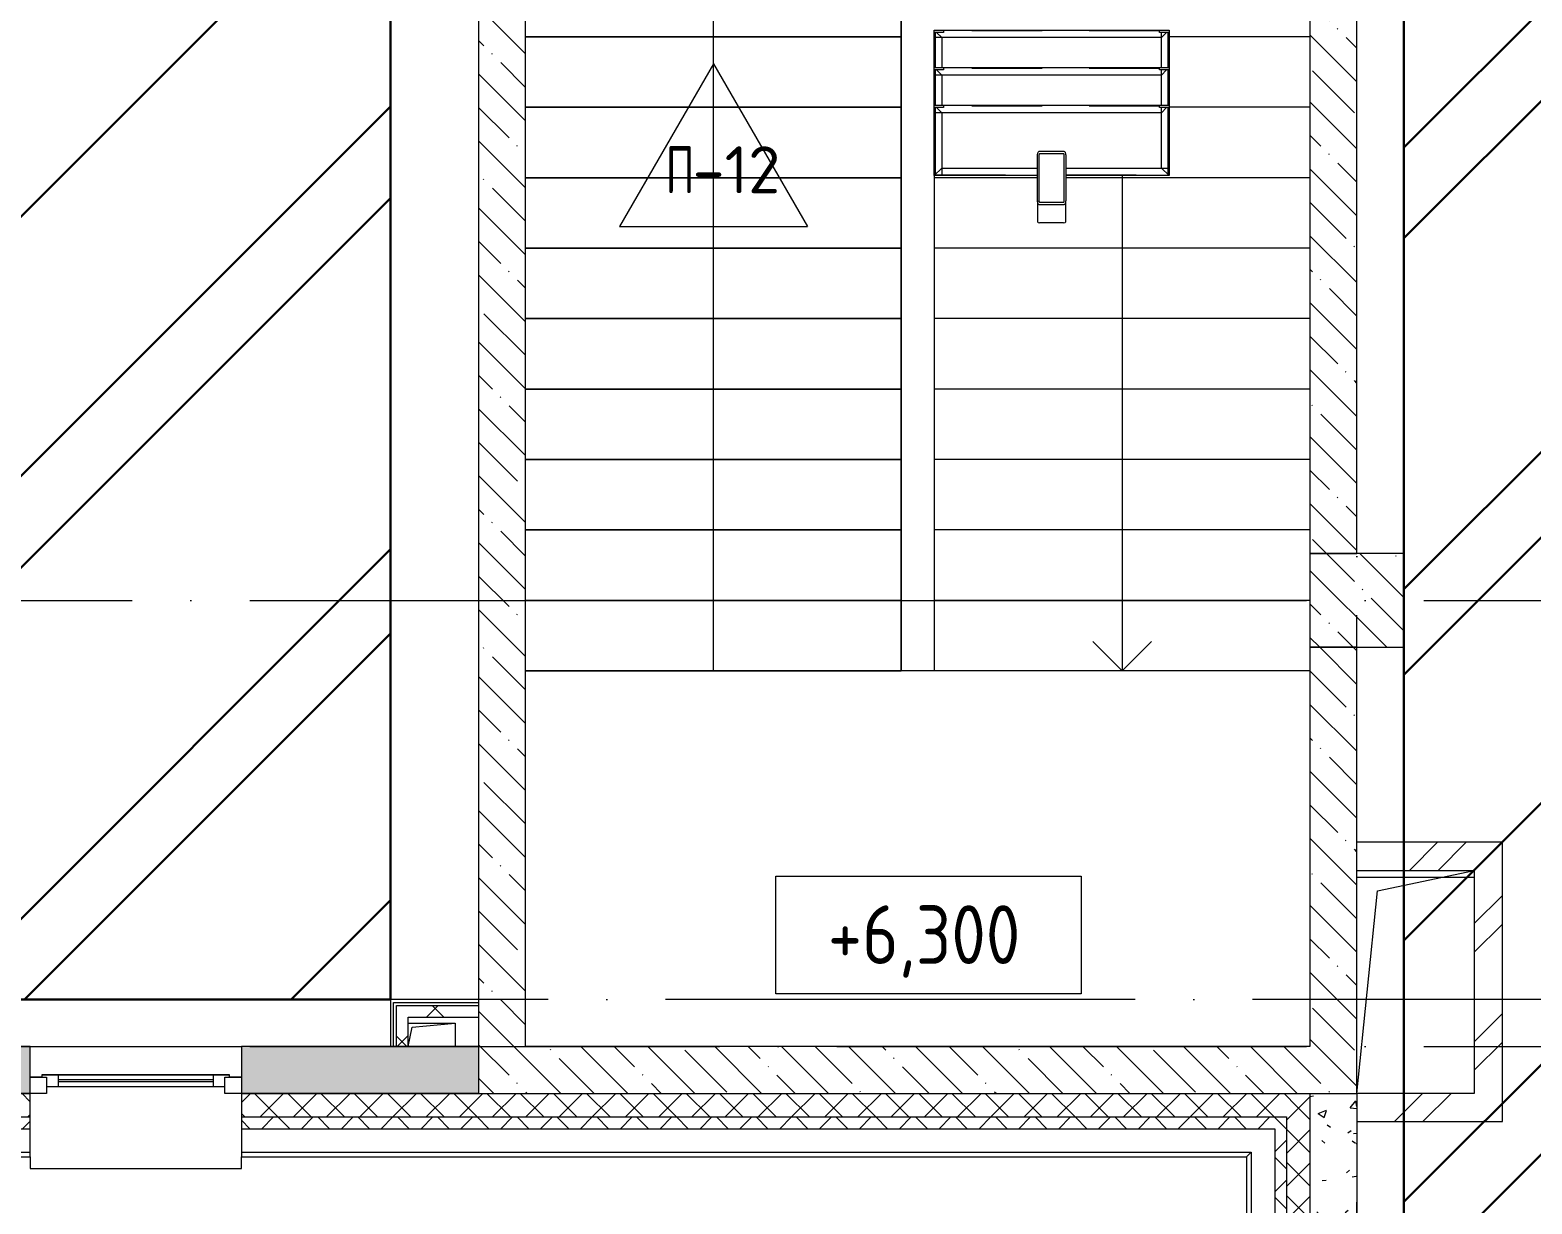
# Model space of a CAD drawing. Header units: millimetres. Extents: x -68946 to 690821, y -552984 to 293768.
# Drawn here: x 127303 to 133698, y -232801 to -227802 of the extents above; entities that cross this region are included whole.
import ezdxf

# ---------------------------------------------------------------- set-up
doc = ezdxf.new("R2010")
doc.units = ezdxf.units.MM
doc.linetypes.add('ADSK_Линия сетки', pattern=[2500, 2000, -250, 0, -250])
doc.linetypes.add('ADSK_Невидимые', pattern=[500, 300, -200])
for name, color, linetype, lineweight in [('1.2) Стяжка 6 вып.', 30, 'Continuous', 30), ('1.3) Звуко-изол           6 вып.', 90, 'Continuous', 30), ('1.4) Стяжка 6 вып.', 30, 'Continuous', 30), ('A-____-NOTE-TEXT', 250, 'Continuous', 9), ('A-DETL-GENF-OTLN', 250, 'Continuous', 5), ('A-FLOR-____-OTLN', 250, 'Continuous', 9), ('A-GENM-____-HDLN', 250, 'ADSK_Невидимые', 9), ('A-GENM-____-OTLN', 250, 'Continuous', 9), ('A-GLAZ-____-MCUT', 250, 'Continuous', 9), ('A-GLAZ-____-OTLN', 250, 'Continuous', 5), ('A-ROOF-___-IDEN', 250, 'Continuous', 9), ('A-ROOF-____-OTLN', 250, 'Continuous', 5), ('A-WALL-____-MCUT', 250, 'Continuous', 13), ('A-WALL-____-PATT', 250, 'Continuous', 13), ('A-WALL-FNSH-MCUT', 250, 'Continuous', 13), ('G-____-____-DIMS', 250, 'Continuous', 9), ('I-WALL-____-OTLN', 250, 'Continuous', 9), ('S-COLS-____-MCUT', 250, 'Continuous', 25), ('S-COLS-____-OTLN', 250, 'Continuous', 9), ('S-GRID-____-OTLN', 250, 'Continuous', 9), ('S-STRS-____-OTLN', 250, 'Continuous', 5)]:
    doc.layers.add(name, color=color, linetype=linetype, lineweight=lineweight)
doc.styles.add('GOST Common_1', font='', dxfattribs={"width": 0.9, "height": 250})
doc.styles.add('ISOCPEUR_2', font='isocpeur.ttf', dxfattribs={"height": 160})
doc.styles.get('GOST Common_1').set_extended_font_data('GOST Common')
pattern_1 = [(135, (28052.9, -258555.93), (-84.85281, -84.85281), []), (225, (28052.9, -258555.93), (84.85281, -84.85281), [])]
pattern_2 = [(45, (28052.91, -258555.93), (-70.71068, 70.71068), []), (135, (28052.91, -258555.93), (-70.71068, -70.71068), [])]
pattern_3 = [(135, (28052.9, -258555.93), (-142.5612, -142.5612), []), (135, (28195.47, -258555.93), (-142.5612, -142.5612), [252.016, -50.403, 3.353, -47.05])]
pattern_4 = [(50, (28052.9, -258555.93), (364.3679, -31.8783), [38.1, -419.1]), (355, (28052.9, -258555.93), (-70.4859, 382.1133), [30.48, -335.28]), (100.451, (28083.27, -258558.6), (293.885, 350.2334), [32.38, -356.18]), (46.184, (28052.9, -258454.33), (542.1585, -84.0858), [57.15, -628.65]), (96.636, (28098.1, -258461.34), (474.805, 494.8554), [48.57, -534.27]), (351.184, (28052.9, -258454.33), (474.8102, 494.85), [45.72, -502.92]), (21, (28103.7, -258479.73), (303.2285, -204.5305), [38.1, -419.1]), (326, (28103.7, -258479.73), (123.6039, 368.376), [30.48, -335.28]), (71.451, (28128.97, -258496.77), (426.8341, 163.8427), [32.38, -356.18]), (37.5, (28052.9, -258555.93), (6.17665, 169.11015), [16.764, -314.452, 16.764, -323.596, -336.55]), (37.5, (28052.9, -258555.93), (6.17665, 169.11015), [-671.576, 16.764, -319.786]), (7.5, (28052.9, -258555.93), (133.63888, 200.3615), [16.764, -177.292, 16.764, -306.832, -128.27]), (7.5, (28052.9, -258555.93), (133.63888, 200.3615), [-517.652, 16.764, -111.506]), (327.5, (27939.62, -258555.93), (271.18182, -11.45836), [16.764, -110.236, 16.764, -379.476, -525.78]), (327.5, (27939.62, -258555.93), (271.18182, -11.45836), [-523.24, 16.764, -509.016]), (317.5, (27888.82, -258555.93), (296.2585, 50.85285), [16.764, -148.336, 16.764, -246.38, -373.38]), (317.5, (27888.82, -258555.93), (296.2585, 50.85285), [-428.244, 16.764, -356.616])]
pattern_5 = [(45, (28052.9, -258555.93), (-141.42136, 141.42136), []), (135, (28052.9, -258555.93), (-141.42136, -141.42136), [])]
pattern_6 = [(45, (28052.9, -258555.93), (-251.4472, 251.4472), []), (45, (28052.9, -258174.93), (-251.4472, 251.4472), [])]

# ---------------------------------------------------------------- blocks, each defined once
blk = doc.blocks.new('Окно_СКБ_1Ст1 - 120_Окно_СКБ_1Ст_900_ОК6Л-29019242-АР1_Маркировочный план 3 этажа секция 2_3')
at = {"layer": 'A-GLAZ-____-MCUT'}
for p, q in [((-450, -195), (-450, -125)), ((-450, -125), (-380, -125)), ((-380, -125), (-380, -195)), ((380, -195), (380, -125)), ((380, -125), (450, -125)), ((450, -125), (450, -195)), ((380, -155), (-380, -155)), ((-380, -155), (-380, -195)), ((-330, -205), (-330, -155)), ((330, -205), (330, -155)), ((380, -195), (380, -155)), ((-380, -195), (-450, -195)), ((-380, -195), (-400, -195)), ((-400, -195), (-400, -205)), ((-400, -205), (400, -205)), ((400, -205), (-400, -205)), ((450, -195), (380, -195)), ((400, -195), (380, -195)), ((400, -205), (400, -195))]:
    blk.add_line(p, q, dxfattribs=at)
at = {"layer": 'A-GLAZ-____-MCUT', "lineweight": 5}
for p, q in [((-330, -175), (330, -175)), ((330, -185), (-330, -185))]:
    blk.add_line(p, q, dxfattribs=at)
at = {"layer": 'A-GLAZ-____-OTLN'}
for p, q in [((-450, -195), (-400, -195)), ((400, -195), (450, -195))]:
    blk.add_line(p, q, dxfattribs=at)
blk = doc.blocks.new('WNW_Отлив1 - Отлив_металлический 2-28596055-АР1_Маркировочный план 3 этажа секция 2_3')
at = {"layer": 'A-GLAZ-____-OTLN'}
for p, q in [((450, 320), (-450, 320)), ((-450, 320), (-450, 270)), ((450, 270), (450, 320))]:
    blk.add_line(p, q, dxfattribs=at)
blk = doc.blocks.new('_Wn_-As_OpeningMEP_floor__Rectangular - _Wn_-As_OpeningMEP_floor__Rectangular-V148-АР1_Маркировочный план 3 этажа секция 2_3')
at = {"layer": 'A-DETL-GENF-OTLN', "lineweight": 5}
for p, q in [((-100, 0), (-82.3, 82.3)), ((-82.3, 82.3), (100, 100))]:
    blk.add_line(p, q, dxfattribs=at)
blk = doc.blocks.new('ОМ_Труба_ГОСТ 8639-82 - ОМ_Труба_ГОСТ 8639-82-V167-АР1_Маркировочный план 3 этажа секция 2_3')
at = {"layer": 'A-GENM-____-OTLN', "lineweight": 5}
for p, q in [((103540, 30026.4), (103540, 30221)), ((103546, 30221), (103546, 30026.4)), ((103549, 30238.2), (103651, 30238.2)), ((103651, 30226.8), (103549, 30226.8)), ((103654, 30026.4), (103654, 30221)), ((103660, 30221), (103660, 30026.4)), ((103540, 30026.4), (103540, 29937.2)), ((103549, 30020.7), (103651, 30020.7)), ((103651, 30009.2), (103549, 30009.2)), ((103660, 29937.2), (103660, 30026.4)), ((103651, 29932.5), (103549, 29932.5))]:
    blk.add_line(p, q, dxfattribs=at)
at = {"layer": 'A-GENM-____-OTLN', "lineweight": 5, "flags": 128}
for points in [[(103540, 30221), (103540.2, 30224.4), (103540.7, 30227.6), (103541.5, 30230.6), (103542.6, 30233.2), (103544, 30235.3), (103545.6, 30236.9), (103547.2, 30237.9), (103549, 30238.2)], [(103549, 30226.8), (103548.4, 30226.6), (103547.9, 30226.3), (103547.3, 30225.8), (103546.9, 30225.1), (103546.5, 30224.2), (103546.2, 30223.2), (103546.1, 30222.1), (103546, 30221)], [(103651, 30238.2), (103652.8, 30237.9), (103654.4, 30236.9), (103656, 30235.3), (103657.4, 30233.2), (103658.5, 30230.6), (103659.3, 30227.6), (103659.8, 30224.4), (103660, 30221)], [(103654, 30221), (103653.9, 30222.1), (103653.8, 30223.2), (103653.5, 30224.2), (103653.1, 30225.1), (103652.7, 30225.8), (103652.1, 30226.3), (103651.6, 30226.6), (103651, 30226.8)], [(103549, 30009.2), (103547.2, 30009.6), (103545.6, 30010.5), (103544, 30012.1), (103542.6, 30014.3), (103541.5, 30016.9), (103540.7, 30019.8), (103540.2, 30023.1), (103540, 30026.4)], [(103546, 30026.4), (103546.1, 30025.3), (103546.2, 30024.2), (103546.5, 30023.2), (103546.9, 30022.4), (103547.3, 30021.6), (103547.9, 30021.1), (103548.4, 30020.8), (103549, 30020.7)], [(103660, 30026.4), (103659.8, 30023.1), (103659.3, 30019.8), (103658.5, 30016.9), (103657.4, 30014.3), (103656, 30012.1), (103654.4, 30010.5), (103652.8, 30009.6), (103651, 30009.2)], [(103651, 30020.7), (103651.6, 30020.8), (103652.1, 30021.1), (103652.7, 30021.6), (103653.1, 30022.4), (103653.5, 30023.2), (103653.8, 30024.2), (103653.9, 30025.3), (103654, 30026.4)]]:
    blk.add_lwpolyline(points, dxfattribs=at)
at = {"layer": 'A-GENM-____-OTLN', "lineweight": 5}
for centre, start_param, end_param in [((103549, 29937.2), 3.141593, 4.712389), ((103651, 29937.2), 4.712389, 6.283185)]:
    blk.add_ellipse(centre, major_axis=(9, 0), ratio=0.524097, start_param=start_param, end_param=end_param, dxfattribs=at)
blk = doc.blocks.new('ОМ_Уголок_ГОСТ 8509-93 - ОМ_Уголок_ГОСТ 8509-93-V168-АР1_Маркировочный план 3 этажа секция 2_3')
at = {"layer": 'A-GENM-____-HDLN'}
for p, q in [((4, -4), (440, -4)), ((560, -4), (996, -4))]:
    blk.add_line(p, q, dxfattribs=at)
at = {"layer": 'A-GENM-____-OTLN', "lineweight": 5}
for p, q in [((440, 0), (0, 0)), ((32, -32), (0, 0)), ((32, -32), (440, -32)), ((1000, 0), (560, 0)), ((560, -32), (1000, -32)), ((1000, -32), (1000, 0))]:
    blk.add_line(p, q, dxfattribs=at)
blk = doc.blocks.new('ОМ_Уголок_ГОСТ 8509-93 - ОМ_Уголок_ГОСТ 8509-93-V169-АР1_Маркировочный план 3 этажа секция 2_3')
at = {"layer": 'A-GENM-____-HDLN'}
blk.add_line((40, -4), (960, -4), dxfattribs=at)
at = {"layer": 'A-GENM-____-OTLN', "lineweight": 5}
for p, q in [((32, -32), (10, -10)), ((32, -32), (1000, -32)), ((960, 0), (40, 0)), ((1000, -32), (1000, -10))]:
    blk.add_line(p, q, dxfattribs=at)
blk = doc.blocks.new('ОМ_Уголок_ГОСТ 8509-93 - ОМ_Уголок_ГОСТ 8509-93-V170-АР1_Маркировочный план 3 этажа секция 2_3')
at = {"layer": 'A-GENM-____-HDLN'}
blk.add_line((10, -4), (296, -4), dxfattribs=at)
at = {"layer": 'A-GENM-____-OTLN', "lineweight": 5}
for p, q in [((300, 0), (10, 0)), ((32, -32), (10, -10)), ((32, -32), (300, -32)), ((300, -32), (300, 0))]:
    blk.add_line(p, q, dxfattribs=at)
blk = doc.blocks.new('ОМ_Уголок_ГОСТ 8509-93 - ОМ_Уголок_ГОСТ 8509-93-V5-АР1_Маркировочный план 3 этажа секция 2_3')
at = {"layer": 'A-GENM-____-HDLN'}
blk.add_line((4, -4), (290, -4), dxfattribs=at)
at = {"layer": 'A-GENM-____-OTLN', "lineweight": 5}
for p, q in [((290, 0), (0, 0)), ((32, -32), (0, 0)), ((32, -32), (290, -32))]:
    blk.add_line(p, q, dxfattribs=at)
blk = doc.blocks.new('ОМ_Уголок_ГОСТ 8509-93 - ОМ_Уголок_ГОСТ 8509-93-V171-АР1_Маркировочный план 3 этажа секция 2_3')
at = {"layer": 'A-GENM-____-HDLN'}
blk.add_line((10, -4), (160, -4), dxfattribs=at)
at = {"layer": 'A-GENM-____-OTLN', "lineweight": 5}
for p, q in [((160, 0), (10, 0)), ((32, -32), (10, -10)), ((32, -32), (160, -32))]:
    blk.add_line(p, q, dxfattribs=at)
blk = doc.blocks.new('ОМ_Уголок_ГОСТ 8509-93 - ОМ_Уголок_ГОСТ 8509-93-V8-АР1_Маркировочный план 3 этажа секция 2_3')
at = {"layer": 'A-GENM-____-HDLN'}
blk.add_line((140, -4), (290, -4), dxfattribs=at)
at = {"layer": 'A-GENM-____-OTLN', "lineweight": 5}
for p, q in [((290, 0), (140, 0)), ((140, -32), (290, -32))]:
    blk.add_line(p, q, dxfattribs=at)
blk = doc.blocks.new('ОМ_Полоса_Трапеция прямоугольная_Прокат_ГОСТ 103-2006 - ОМ_Полоса_Трапеция прямоугольная_Прокат_ГОСТ 103-2006-25167889-АР1_Маркировочный план 3 этажа секция 2_3')
at = {"layer": 'A-GENM-____-OTLN', "lineweight": 5}
for p, q in [((76025, 54462.1), (76065, 54462.1)), ((76025, 54452.1), (76025, 54462.1)), ((76065, 54452.1), (76025, 54452.1)), ((76065, 54462.1), (76065, 54452.1))]:
    blk.add_line(p, q, dxfattribs=at)
blk = doc.blocks.new('ОМ_Полоса_Трапеция прямоугольная_Прокат_ГОСТ 103-2006 - ОМ_Полоса_Трапеция прямоугольная_Прокат_ГОСТ 103-2006-V172-АР1_Маркировочный план 3 этажа секция 2_3')
at = {"layer": 'A-GENM-____-OTLN', "lineweight": 5}
for p, q in [((103100, 30423.7), (103100, 30433.7)), ((103100, 30433.7), (103140, 30433.7)), ((103140, 30423.7), (103100, 30423.7)), ((103140, 30433.7), (103140, 30423.7))]:
    blk.add_line(p, q, dxfattribs=at)
blk = doc.blocks.new('_Wn_-As_OpeningMEP_floor__Rectangular - _Wn_-As_OpeningMEP_floor__Rectangular-39996176-АР1_Маркировочный план 3 этажа секция 2_3')
at = {"layer": 'A-DETL-GENF-OTLN', "lineweight": 5}
for p, q in [((-162.9, 437.9), (250, 525)), ((-250, -425), (-162.9, 437.9))]:
    blk.add_line(p, q, dxfattribs=at)
blk = doc.blocks.new('Высотные отметки - Рамка-32693647-АР1_Маркировочный план 3 этажа секция 2_3')
at = {"layer": 'A-____-NOTE-TEXT'}
for p, q in [((-6.5, 0), (-6.5, 5)), ((-6.5, 5), (6.5, 5)), ((6.5, 5), (6.5, 0)), ((6.5, 0), (-6.5, 0))]:
    blk.add_line(p, q, dxfattribs=at)
blk = doc.blocks.new('ADSK_Марка_отделка-ступеней - Типоразмер_ADSK_Марка-39154903-АР1_Маркировочный план 3 этажа секция 2_3')
at = {"layer": 'A-ROOF-___-IDEN'}
for p, q in [((0, 6.225), (-4.002, -0.707)), ((0, 6.225), (4.002, -0.707)), ((-4.002, -0.707), (4.002, -0.707))]:
    blk.add_line(p, q, dxfattribs=at)

msp = doc.modelspace()

# ---------------------------------------------------------------- hatches: boundary and pattern name
at = {"layer": '1.2) Стяжка 6 вып.', "lineweight": 30}
h = msp.add_hatch(dxfattribs=at)
h.set_pattern_fill('ANSI31', color=256, scale=333)
h.paths.add_polyline_path([(141452.9057, -239130.9286), (133152.9057, -239130.9286), (133152.9057, -222980.9286), (141452.9057, -222980.9286)])
h = msp.add_hatch(dxfattribs=at)
h.set_pattern_fill('ANSI31', color=256, scale=333)
h.paths.add_polyline_path([(128837.9057, -231930.9286), (103406.2912, -231930.9286), (103406.2912, -223242.3877), (128837.9057, -223242.3877)])
at = {"layer": '1.3) Звуко-изол           6 вып.', "lineweight": 30}
h = msp.add_hatch(dxfattribs=at)
h.set_pattern_fill('ANSI31', color=256, scale=500)
h.paths.add_polyline_path([(141452.9057, -239130.9286), (133152.9057, -239130.9286), (133152.9057, -222980.9286), (141452.9057, -222980.9286)])
h = msp.add_hatch(dxfattribs=at)
h.set_pattern_fill('ANSI31', color=256, scale=500)
h.paths.add_polyline_path([(128837.9057, -231930.9286), (103406.2912, -231930.9286), (103406.2912, -223242.3877), (128837.9057, -223242.3877)])
at = {"layer": '1.4) Стяжка 6 вып.', "lineweight": 30}
h = msp.add_hatch(dxfattribs=at)
h.set_pattern_fill('ANSI32', color=256, scale=333)
h.paths.add_polyline_path([(141452.9057, -239130.9286), (133152.9057, -239130.9286), (133152.9057, -222980.9286), (141452.9057, -222980.9286)])
h = msp.add_hatch(dxfattribs=at)
h.set_pattern_fill('ANSI32', color=256, scale=333)
h.paths.add_polyline_path([(128837.9057, -231930.9286), (103406.2912, -231930.9286), (103406.2912, -223242.3877), (128837.9057, -223242.3877)])
at = {"layer": 'A-WALL-____-PATT', "lineweight": 15}
h = msp.add_hatch(dxfattribs=at)
h.set_pattern_fill('FP_19', color=256, style=0, pattern_type=2)
h.set_pattern_definition(pattern_3)
h.paths.add_polyline_path([(129412.8162, -232330.8689), (129412.9057, -232330.8689), (129412.9057, -225280.9608), (129212.9057, -225280.9608), (129212.9057, -232330.8689), (129412.7566, -232330.8689)])
h.paths.add_polyline_path([(129257.8747, -223640.9608), (129412.9057, -223640.9608), (129412.9057, -222455.9292), (129212.9057, -222455.9292), (129212.9057, -223640.9608)])
h = msp.add_hatch(dxfattribs=at)
h.set_pattern_fill('FP_19', color=256, style=0, pattern_type=2)
h.set_pattern_definition(pattern_3)
h.paths.add_polyline_path([(132752.9063, -232130.8689), (132952.9063, -232130.8689), (132952.9063, -230430.9286), (132752.9063, -230430.9286), (132752.9063, -231449.0772)])
h.paths.add_polyline_path([(132752.9063, -230030.9286), (132952.9063, -230030.9286), (132952.9063, -226230.9286), (132752.9063, -226230.9286), (132752.9063, -230016.7154)])
h.paths.add_polyline_path([(132952.9063, -225830.9286), (132952.9063, -225280.9608), (132752.9063, -225280.9608), (132752.9063, -225830.9286)])
h.paths.add_polyline_path([(132752.9063, -223640.9608), (132952.9063, -223640.9608), (132952.9063, -222980.9286), (132752.9063, -222980.9286), (132752.9063, -223610.9608)])
h = msp.add_hatch(dxfattribs=at)
h.set_pattern_fill('FP_2', color=256, style=0, pattern_type=2)
h.set_pattern_definition(pattern_6)
h.paths.add_polyline_path([(133152.9057, -231380.8982), (133452.9063, -231380.8982), (133452.9063, -231260.8982), (132952.9063, -231260.8982), (132952.9063, -231380.8982)])
h = msp.add_hatch(dxfattribs=at)
h.set_pattern_fill('FP_2', color=256, style=0, pattern_type=2)
h.set_pattern_definition(pattern_6)
h.paths.add_polyline_path([(133453.0388, -232330.8689), (133572.9063, -232330.8689), (133572.9063, -231260.8982), (133452.9063, -231260.8982), (133452.9063, -232330.8689)])
h = msp.add_hatch(dxfattribs=at)
h.set_pattern_fill('FP_52', color=256, style=0, pattern_type=2)
h.set_pattern_definition(pattern_5)
h.paths.add_polyline_path([(128862.9057, -232005.9286), (129212.9057, -232005.9286), (129212.9057, -231955.9286), (128862.9057, -231955.9286)])
h = msp.add_hatch(dxfattribs=at)
h.set_pattern_fill('FP_52', color=256, style=0, pattern_type=2)
h.set_pattern_definition(pattern_5)
h.paths.add_polyline_path([(128910.8044, -232130.9286), (128912.9057, -232130.9286), (128912.9057, -232005.9286), (128862.9057, -232005.9286), (128862.9057, -232130.9286)])
h = msp.add_hatch(dxfattribs=at)
h.set_pattern_fill('FP_124', color=256, style=0, pattern_type=2)
h.set_pattern_definition(pattern_4)
h.paths.add_polyline_path([(129212.3031, -232330.9286), (129212.9057, -232330.8689), (129212.9057, -232130.9286), (128202.9057, -232130.9286), (128202.9057, -232330.9286), (128235.0029, -232330.9286)])
h.paths.add_polyline_path([(121602.9057, -232330.9286), (121602.9057, -232130.9286), (120802.9057, -232130.9286), (120802.9057, -232330.9286), (121476.9879, -232330.9286)])
h.paths.add_polyline_path([(126883.3999, -232330.9286), (127302.9057, -232330.8689), (127302.9057, -232130.9286), (126402.9057, -232130.9286), (126402.9057, -232330.9286)])
h.paths.add_polyline_path([(125502.9057, -232330.9286), (125502.9057, -232130.9286), (124952.9057, -232130.9286), (124953.2339, -232330.9286)])
h.paths.add_polyline_path([(124552.7566, -232330.9286), (124552.9057, -232330.8689), (124552.9057, -232130.9286), (124302.9057, -232130.9286), (124302.9057, -232330.9286)])
h.paths.add_polyline_path([(99902.9057, -232330.9286), (101352.9057, -232330.8689), (101352.9057, -232130.9286), (99902.9057, -232130.9286), (99902.9057, -232330.8689)])
h.paths.add_polyline_path([(98202.9057, -232330.9286), (98202.9057, -232130.9286), (97752.9057, -232130.9286), (97753.1742, -232330.9286), (97823.9355, -232330.9286)])
h.paths.add_polyline_path([(117422.179, -232330.9286), (117702.9057, -232330.8689), (117702.9057, -232130.9286), (116902.9057, -232130.9286), (116902.9057, -232330.9286)])
h.paths.add_polyline_path([(118602.9057, -232330.9286), (119502.9057, -232330.8689), (119502.9057, -232130.9286), (118602.9057, -232130.9286), (118602.9057, -232330.8689)])
h.paths.add_polyline_path([(113367.37, -232330.9286), (113802.9057, -232330.8689), (113802.9057, -232130.9286), (112302.9057, -232130.9286), (112302.9057, -232330.9286)])
h.paths.add_polyline_path([(111402.9057, -232330.9286), (111402.9057, -232130.9286), (111202.9057, -232130.9286), (111203.0251, -232330.9286)])
h.paths.add_polyline_path([(110802.7267, -232330.9286), (110802.9057, -232330.8689), (110802.9057, -232130.9286), (110502.9057, -232130.9286), (110502.9057, -232330.9286), (110664.164, -232330.9286)])
h.paths.add_polyline_path([(109602.9057, -232330.9286), (109602.9057, -232130.9286), (108352.9057, -232130.9286), (108352.9057, -232330.9286), (109312.561, -232330.9286)])
h.paths.add_polyline_path([(103902.9057, -232330.9286), (103902.9057, -232130.9286), (103052.9057, -232130.9286), (103052.9057, -232330.9286)])
h.paths.add_polyline_path([(102652.667, -232330.9286), (102652.9057, -232330.8689), (102652.9057, -232130.9286), (102252.9057, -232130.9286), (102252.9057, -232330.9286), (102554.546, -232330.9286)])
h = msp.add_hatch(dxfattribs=at)
h.set_pattern_fill('FP_19', color=256, style=0, pattern_type=2)
h.set_pattern_definition(pattern_3)
h.paths.add_polyline_path([(132482.9063, -232330.8689), (132952.9051, -232330.8677), (132952.8838, -232130.8689), (129412.9057, -232130.9286), (129412.9057, -232330.8689), (132289.8119, -232330.8689)])
h = msp.add_hatch(dxfattribs=at)
h.set_pattern_fill('FP_49', color=256, style=0, pattern_type=2)
h.set_pattern_definition(pattern_2)
h.paths.add_polyline_path([(131062.9276, -232430.8689), (132652.9063, -232430.8689), (132752.8838, -232330.8689), (128202.9057, -232330.9286), (128202.9057, -232430.8689), (130938.2089, -232430.8689)])
h.paths.add_polyline_path([(125502.9057, -232430.8689), (125502.9057, -232330.9286), (124302.9057, -232330.9286), (124302.9057, -232430.8689)])
h.paths.add_polyline_path([(126883.3999, -232430.8689), (127302.9057, -232430.8689), (127302.3687, -232330.9286), (126402.9057, -232330.9286), (126402.9057, -232430.8689)])
h.paths.add_polyline_path([(118602.9057, -232430.8689), (119502.9057, -232430.8689), (119502.3687, -232330.9286), (118602.9057, -232330.9286)])
h.paths.add_polyline_path([(121602.9057, -232430.8689), (121602.9057, -232330.9286), (120402.9057, -232330.9286), (120402.9057, -232430.8689), (121476.9879, -232430.8689)])
h.paths.add_polyline_path([(117422.179, -232430.8689), (117702.9057, -232430.8689), (117702.9057, -232330.9286), (116502.9057, -232330.9286), (116502.9057, -232430.8689), (116902.9057, -232430.8689)])
h.paths.add_polyline_path([(113367.37, -232430.8689), (113802.9057, -232430.8689), (113802.0107, -232330.9286), (112302.9057, -232330.9286), (112302.9057, -232430.8689)])
h.paths.add_polyline_path([(110664.164, -232430.8689), (111402.9057, -232430.8689), (111402.9057, -232330.9286), (110502.9057, -232330.9286), (110502.9057, -232430.8689)])
h.paths.add_polyline_path([(109602.9057, -232430.8689), (109602.9057, -232330.9286), (107952.9057, -232330.9286), (107952.9057, -232430.8689), (109312.561, -232430.8689)])
h.paths.add_polyline_path([(102554.546, -232430.8689), (103902.9057, -232430.8689), (103902.9057, -232330.9286), (102252.9057, -232330.9286), (102252.9057, -232430.8689)])
h.paths.add_polyline_path([(101202.943, -232430.8689), (101352.9057, -232430.8689), (101352.0405, -232330.9286), (99902.9057, -232330.9286), (99902.9057, -232430.8689)])
h.paths.add_polyline_path([(97302.9356, -232430.8689), (98202.9057, -232430.8689), (98202.9057, -232330.9286), (97252.9057, -232330.9286), (97252.9057, -232430.8689)])
h = msp.add_hatch(dxfattribs=at)
h.set_pattern_fill('FP_49', color=256, style=0, pattern_type=2)
h.set_pattern_definition(pattern_2)
h.paths.add_polyline_path([(132652.9063, -239530.9286), (132752.9057, -239530.9136), (132752.9063, -238830.9286), (132652.9063, -238830.9286), (132652.9063, -239527.8881)])
h.paths.add_polyline_path([(132690.5692, -237930.9286), (132752.9063, -237930.9286), (132752.9063, -237030.9286), (132652.9063, -237030.9286), (132652.9063, -237930.9286)])
h.paths.add_polyline_path([(132652.9063, -236130.9286), (132752.9057, -236130.9286), (132752.8838, -232330.8914), (132652.9063, -232430.8689), (132652.9063, -235430.8689)])
h = msp.add_hatch(dxfattribs=at)
h.set_pattern_fill('FP_124', color=256, style=0, pattern_type=2)
h.set_pattern_definition(pattern_4)
h.paths.add_polyline_path([(132952.9063, -235430.8689), (132952.9051, -232330.8689), (132752.9063, -232330.8982), (132752.9063, -235430.8689), (132866.7964, -235430.8689)])
h = msp.add_hatch(dxfattribs=at)
h.set_pattern_fill('FP_2', color=256, style=0, pattern_type=2)
h.set_pattern_definition(pattern_6)
h.paths.add_polyline_path([(133513.5954, -232450.8689), (133572.9063, -232450.8689), (133572.9063, -232330.8689), (132952.9063, -232330.8982), (132952.9063, -232450.8689), (133510.118, -232450.8689)])
h = msp.add_hatch(dxfattribs=at)
h.set_pattern_fill('FP_48', color=256, style=0, pattern_type=2)
h.set_pattern_definition(pattern_1)
h.paths.add_polyline_path([(132602.9063, -232480.8689), (132652.9063, -232430.8689), (128202.9057, -232430.8689), (128202.9057, -232480.8689), (132502.9063, -232480.8689)])
h.paths.add_polyline_path([(127302.9057, -232480.8689), (127302.9057, -232430.8689), (126402.9057, -232430.8689), (126402.9057, -232480.8689), (126883.3999, -232480.8689)])
h.paths.add_polyline_path([(124952.9057, -232480.8689), (125502.9057, -232480.8689), (125502.9057, -232430.8689), (124302.9057, -232430.8689), (124302.9057, -232480.8689)])
h.paths.add_polyline_path([(120402.9057, -232480.8689), (121602.9057, -232480.8689), (121602.9057, -232430.8689), (120402.9057, -232430.8689)])
h.paths.add_polyline_path([(119502.9057, -232480.8689), (119502.9057, -232430.8689), (118602.9057, -232430.8689), (118602.9057, -232480.8689), (118773.7819, -232480.8689)])
h.paths.add_polyline_path([(117702.9057, -232480.8689), (117702.9057, -232430.8689), (116502.9057, -232430.8689), (116502.9057, -232480.8689), (117422.179, -232480.8689)])
h.paths.add_polyline_path([(112302.9057, -232480.8689), (113802.9057, -232480.8689), (113802.9057, -232430.8689), (112302.9057, -232430.8689), (112302.9057, -232456.0511)])
h.paths.add_polyline_path([(111402.9057, -232480.8689), (111402.9057, -232430.8689), (110502.9057, -232430.8689), (110502.9057, -232480.8689), (110664.164, -232480.8689)])
h.paths.add_polyline_path([(107952.9057, -232480.8689), (109602.9057, -232480.8689), (109602.9057, -232430.8689), (107952.9057, -232430.8689)])
h.paths.add_polyline_path([(102554.546, -232480.8689), (103902.9057, -232480.8689), (103902.9057, -232430.8689), (102252.9057, -232430.8689), (102252.9057, -232480.8689)])
h.paths.add_polyline_path([(101352.9057, -232480.8689), (101352.9057, -232430.8689), (99902.9057, -232430.8689), (99902.9057, -232480.8689), (101202.943, -232480.8689)])
h.paths.add_polyline_path([(97202.9057, -232480.8689), (98202.9057, -232480.8689), (98202.9057, -232430.8689), (97202.9057, -232430.8689)])
h = msp.add_hatch(dxfattribs=at)
h.set_pattern_fill('FP_48', color=256, style=0, pattern_type=2)
h.set_pattern_definition(pattern_1)
h.paths.add_polyline_path([(132652.9063, -239630.9286), (132652.9063, -238830.9286), (132602.9063, -238830.9286), (132602.9063, -239630.9286)])
h.paths.add_polyline_path([(132652.9063, -237930.9286), (132652.9063, -237030.9286), (132602.9063, -237030.9286), (132602.9063, -237930.9286)])
h.paths.add_polyline_path([(132652.9063, -236130.9286), (132652.9063, -232430.8689), (132602.9063, -232480.8689), (132602.9063, -236130.9286), (132620.4399, -236130.9286)])
at = {"layer": 'S-COLS-____-OTLN', "lineweight": 5}
h = msp.add_hatch(dxfattribs=at)
h.set_pattern_fill('FP_19', color=256, style=0, pattern_type=2)
h.set_pattern_definition(pattern_3)
h.paths.add_polyline_path([(132952.9063, -230430.9286), (133152.9057, -230430.9286), (133152.9057, -230030.9286), (132752.9063, -230030.9298), (132752.9063, -230430.9286), (132904.4998, -230430.9286)])

# ---------------------------------------------------------------- linework, layer by layer
at = {"layer": '1.2) Стяжка 6 вып.', "lineweight": 30}
for points in [[(141452.9057, -239130.9286), (133152.9057, -239130.9286), (133152.9057, -222980.9286), (141452.9057, -222980.9286)], [(128837.9057, -231930.9286), (103406.2912, -231930.9286), (103406.2912, -223242.3877), (128837.9057, -223242.3877)]]:
    msp.add_lwpolyline(points, close=True, dxfattribs=at)
at = {"layer": 'A-FLOR-____-OTLN', "lineweight": 5}
for p, q in [((128912.9057, -232030.9286), (129112.9057, -232030.9286)), ((129112.9057, -232030.9286), (129112.9057, -232130.9286))]:
    msp.add_line(p, q, dxfattribs=at)
at = {"layer": 'A-ROOF-____-OTLN'}
for p, q in [((131012.9051, -226605.9292), (131012.9051, -230530.9292)), ((131012.9051, -227830.9292), (129412.9057, -227830.9292)), ((131012.9051, -228130.9292), (129412.9057, -228130.9292)), ((131012.9051, -228430.9292), (129412.9057, -228430.9292)), ((131012.9051, -228730.9292), (129412.9057, -228730.9292)), ((131012.9051, -229030.9292), (129412.9057, -229030.9292)), ((131012.9051, -229330.9292), (129412.9057, -229330.9292)), ((131012.9051, -229630.9292), (129412.9057, -229630.9292)), ((131012.9051, -229930.9292), (129412.9057, -229930.9292)), ((131012.9051, -230230.9292), (129412.9057, -230230.9292)), ((131012.9051, -230530.9292), (129412.9057, -230530.9292))]:
    msp.add_line(p, q, dxfattribs=at)
at = {"layer": 'A-WALL-____-MCUT', "color": 250, "lineweight": 15}
for p, q in [((129212.9057, -225310.9608), (129212.9057, -232330.8689)), ((129412.9057, -232130.8689), (129412.9057, -225310.9608)), ((132752.9063, -226230.9286), (132752.9063, -230030.9286)), ((132952.9063, -230030.9286), (132952.9063, -226230.9286)), ((132752.9063, -230430.9286), (132752.9063, -232130.8689)), ((132952.9063, -232330.8689), (132952.9063, -230430.9286)), ((132752.9063, -232130.8689), (129412.9057, -232130.8689)), ((129212.9057, -232330.8689), (132952.9063, -232330.8689))]:
    msp.add_line(p, q, dxfattribs=at)
at = {"layer": 'A-WALL-____-MCUT', "lineweight": 15}
for p, q in [((132752.9063, -230030.9286), (132952.9063, -230030.9286)), ((132952.9063, -230430.9286), (132752.9063, -230430.9286)), ((128850.4057, -231943.4286), (129212.9057, -231943.4286)), ((128850.4057, -232130.9286), (128850.4057, -231943.4286)), ((126402.9057, -232580.8689), (127302.9057, -232580.8689)), ((128202.9057, -232580.8689), (132502.9063, -232580.8689)), ((132482.9063, -232600.8689), (132502.9063, -232580.8689)), ((132502.9063, -232580.8689), (132502.9063, -236130.9286))]:
    msp.add_line(p, q, dxfattribs=at)
at = {"layer": 'A-WALL-____-MCUT', "color": 7, "lineweight": 15}
for p, q in [((133572.9063, -231260.8982), (132952.9063, -231260.8982)), ((133572.9063, -232450.8689), (133572.9063, -231260.8982)), ((132952.9063, -231380.8982), (133452.9063, -231380.8982)), ((133452.9063, -231380.8982), (133452.9063, -232330.8689)), ((128862.9057, -231955.9286), (129212.9057, -231955.9286)), ((128862.9057, -232130.9286), (128862.9057, -231955.9286)), ((128912.9057, -232005.9286), (129212.9057, -232005.9286)), ((128912.9057, -232130.9286), (128912.9057, -232005.9286)), ((127302.9057, -232130.9286), (126402.9057, -232130.9286)), ((127302.9057, -232330.9286), (127302.9057, -232130.9286)), ((129212.9057, -232130.9286), (128202.9057, -232130.9286)), ((128202.9057, -232130.9286), (128202.9057, -232330.9286)), ((127302.9057, -232330.8689), (126402.9057, -232330.8689)), ((126402.9057, -232330.9286), (127302.9057, -232330.9286)), ((129212.9057, -232330.8689), (128202.9057, -232330.8689)), ((128202.9057, -232330.9286), (129212.9057, -232330.9286)), ((129212.9057, -232330.9286), (129212.9057, -232330.8689)), ((132752.9063, -232330.8689), (132752.9063, -235730.9286)), ((133452.9063, -232330.8689), (132952.9063, -232330.8689)), ((132952.9063, -232330.8689), (132952.9063, -235730.9286)), ((126402.9057, -232430.8689), (127302.9057, -232430.8689)), ((127302.9057, -232480.8689), (127302.9057, -232430.8689)), ((128202.9057, -232430.8689), (128202.9057, -232480.8689)), ((128202.9057, -232430.8689), (132652.9063, -232430.8689)), ((132652.9063, -232430.8689), (132652.9063, -236130.9286)), ((132952.9063, -232450.8689), (133572.9063, -232450.8689)), ((126402.9057, -232480.8689), (127302.9057, -232480.8689)), ((128202.9057, -232480.8689), (132602.9063, -232480.8689)), ((132602.9063, -232480.8689), (132602.9063, -236130.9286))]:
    msp.add_line(p, q, dxfattribs=at)
at = {"layer": 'A-WALL-____-MCUT', "color": 10, "lineweight": 15}
for p, q in [((127302.9057, -232430.8689), (127302.9057, -232330.9286)), ((128202.9057, -232330.9286), (128202.9057, -232430.8689)), ((127302.9057, -232580.8689), (127302.9057, -232480.8689)), ((128202.9057, -232480.8689), (128202.9057, -232580.8689))]:
    msp.add_line(p, q, dxfattribs=at)
at = {"layer": 'A-WALL-FNSH-MCUT', "lineweight": 15}
for p, q in [((129212.9057, -231930.9286), (128837.9057, -231930.9286)), ((128837.9057, -231930.9286), (128837.9057, -232130.9286)), ((126402.9057, -232600.8689), (127302.9057, -232600.8689)), ((127302.9057, -232600.8689), (127302.9057, -232580.8689)), ((128202.9057, -232580.8689), (128202.9057, -232600.8689)), ((128202.9057, -232600.8689), (132482.9063, -232600.8689)), ((132482.9063, -232600.8689), (132482.9063, -236130.9286))]:
    msp.add_line(p, q, dxfattribs=at)
at = {"layer": 'I-WALL-____-OTLN', "lineweight": 15}
for p, q in [((133452.9063, -231410.8689), (132952.9063, -231410.8689)), ((127302.9057, -232130.9286), (128202.9057, -232130.9286))]:
    msp.add_line(p, q, dxfattribs=at)
at = {"layer": 'S-COLS-____-MCUT', "lineweight": 5}
for p, q in [((132752.9057, -230030.9286), (132752.9057, -230430.9286)), ((133152.9057, -230030.9286), (132952.9063, -230030.9286)), ((133152.9057, -230430.9286), (133152.9057, -230030.9286)), ((132952.9063, -230430.9286), (133152.9057, -230430.9286))]:
    msp.add_line(p, q, dxfattribs=at)
at = {"layer": 'S-COLS-____-OTLN', "lineweight": 5}
for p, q in [((132952.9063, -230030.9286), (132752.9057, -230030.9286)), ((132752.9057, -230430.9286), (132952.9063, -230430.9286))]:
    msp.add_line(p, q, dxfattribs=at)
at = {"layer": 'S-GRID-____-OTLN', "linetype": 'ADSK_Линия сетки'}
for p, q in [((132952.9057, -262294.7685), (132952.9057, -197353.9241)), ((93236.8325, -230230.9286), (181748.3453, -230230.9286)), ((184510.8783, -231930.9286), (127372.9057, -231930.9286)), ((93236.8325, -232130.9286), (181888.5828, -232130.9286))]:
    msp.add_line(p, q, dxfattribs=at)
at = {"layer": 'S-STRS-____-OTLN', "lineweight": 9}
for p, q in [((130212.9051, -227830.9292), (130212.9051, -227530.9292)), ((130212.9051, -228130.9292), (130212.9051, -227830.9292)), ((130212.9051, -228430.9292), (130212.9051, -228130.9292)), ((130212.9051, -228730.9292), (130212.9051, -228430.9292)), ((131952.9057, -228422.2132), (131952.9057, -228430.9292)), ((131952.9057, -228430.9292), (131952.9057, -228730.9292)), ((130212.9051, -229030.9292), (130212.9051, -228730.9292)), ((131952.9057, -228730.9292), (131952.9057, -229030.9292)), ((130212.9051, -229330.9292), (130212.9051, -229030.9292)), ((131952.9057, -229030.9292), (131952.9057, -229330.9292)), ((130212.9051, -229630.9292), (130212.9051, -229330.9292)), ((131952.9057, -229330.9292), (131952.9057, -229630.9292)), ((130212.9051, -229930.9292), (130212.9051, -229630.9292)), ((131952.9057, -229630.9292), (131952.9057, -229930.9292)), ((130212.9051, -230230.9292), (130212.9051, -229930.9292)), ((131952.9057, -229930.9292), (131952.9057, -230230.9292)), ((130212.9051, -230530.9292), (130212.9051, -230230.9292)), ((131952.9057, -230230.9292), (131952.9057, -230530.9292)), ((131952.9057, -230530.9292), (131827.9057, -230405.9292)), ((131952.9057, -230530.9292), (132077.9057, -230405.9292))]:
    msp.add_line(p, q, dxfattribs=at)
at = {"layer": 'S-STRS-____-OTLN'}
for p, q in [((131012.9051, -227830.9292), (131012.9051, -227530.9292)), ((129412.9057, -227830.9292), (131012.9051, -227830.9292)), ((129412.9057, -227830.9292), (131012.9051, -227830.9292)), ((131012.9051, -228130.9292), (131012.9051, -227830.9292)), ((132752.9057, -227830.9292), (132152.9051, -227830.9292)), ((132752.9057, -227830.9292), (132152.9051, -227830.9292)), ((129412.9057, -228130.9292), (131012.9051, -228130.9292)), ((129412.9057, -228130.9292), (131012.9051, -228130.9292)), ((131012.9051, -228430.9292), (131012.9051, -228130.9292)), ((132752.9057, -228130.9292), (132152.9051, -228130.9292)), ((132752.9057, -228130.9292), (132152.9051, -228130.9292)), ((129412.9057, -228430.9292), (131012.9051, -228430.9292)), ((129412.9057, -228430.9292), (131012.9051, -228430.9292)), ((131012.9051, -228730.9292), (131012.9051, -228430.9292)), ((131152.9057, -228422.2132), (131152.9057, -228430.9292)), ((131152.9057, -228430.9292), (131152.9057, -228730.9292)), ((131592.9051, -228430.9292), (131152.9057, -228430.9292)), ((131592.9051, -228430.9292), (131152.9057, -228430.9292)), ((132752.9057, -228430.9292), (131712.9051, -228430.9292)), ((132752.9057, -228430.9292), (131712.9051, -228430.9292)), ((129412.9057, -228730.9292), (131012.9051, -228730.9292)), ((129412.9057, -228730.9292), (131012.9051, -228730.9292)), ((131012.9051, -229030.9292), (131012.9051, -228730.9292)), ((131152.9057, -228730.9292), (131152.9057, -229030.9292)), ((132752.9057, -228730.9292), (131152.9057, -228730.9292)), ((132752.9057, -228730.9292), (131152.9057, -228730.9292)), ((129412.9057, -229030.9292), (131012.9051, -229030.9292)), ((129412.9057, -229030.9292), (131012.9051, -229030.9292)), ((131012.9051, -229330.9292), (131012.9051, -229030.9292)), ((131152.9057, -229030.9292), (131152.9057, -229330.9292)), ((132752.9057, -229030.9292), (131152.9057, -229030.9292)), ((132752.9057, -229030.9292), (131152.9057, -229030.9292)), ((129412.9057, -229330.9292), (131012.9051, -229330.9292)), ((129412.9057, -229330.9292), (131012.9051, -229330.9292)), ((131012.9051, -229630.9292), (131012.9051, -229330.9292)), ((131152.9057, -229330.9292), (131152.9057, -229630.9292)), ((132752.9057, -229330.9292), (131152.9057, -229330.9292)), ((132752.9057, -229330.9292), (131152.9057, -229330.9292)), ((129412.9057, -229630.9292), (131012.9051, -229630.9292)), ((129412.9057, -229630.9292), (131012.9051, -229630.9292)), ((131012.9051, -229930.9292), (131012.9051, -229630.9292)), ((131152.9057, -229630.9292), (131152.9057, -229930.9292)), ((132752.9057, -229630.9292), (131152.9057, -229630.9292)), ((132752.9057, -229630.9292), (131152.9057, -229630.9292)), ((129412.9057, -229930.9292), (131012.9051, -229930.9292)), ((129412.9057, -229930.9292), (131012.9051, -229930.9292)), ((131012.9051, -230230.9292), (131012.9051, -229930.9292)), ((131152.9057, -229930.9292), (131152.9057, -230230.9292)), ((132752.9057, -229930.9292), (131152.9057, -229930.9292)), ((132752.9057, -229930.9292), (131152.9057, -229930.9292)), ((129412.9057, -230230.9292), (131012.9051, -230230.9292)), ((129412.9057, -230230.9292), (131012.9051, -230230.9292)), ((131012.9051, -230530.9292), (131012.9051, -230230.9292)), ((131152.9057, -230230.9292), (131152.9057, -230530.9292)), ((132752.9057, -230230.9292), (131152.9057, -230230.9292)), ((132752.9057, -230230.9292), (131152.9057, -230230.9292)), ((129412.9057, -230530.9292), (131012.9051, -230530.9292)), ((129412.9057, -230530.9292), (131012.9051, -230530.9292)), ((131062.9276, -230530.9292), (131012.9051, -230530.9292)), ((131147.9276, -230530.9292), (131062.9276, -230530.9292)), ((131152.9057, -230530.9292), (131147.9276, -230530.9292)), ((132752.9057, -230530.9292), (131152.9057, -230530.9292)), ((132752.9057, -230530.9292), (131152.9057, -230530.9292))]:
    msp.add_line(p, q, dxfattribs=at)

# ---------------------------------------------------------------- block references
at = {"layer": 'A-GENM-____-OTLN', "lineweight": 5, "extrusion": (0, 0, -1)}
for p in [(-132152.9051, -227802.2132), (-132152.9051, -227962.2132), (-132152.9051, -228122.2132)]:
    msp.add_blockref('ОМ_Уголок_ГОСТ 8509-93 - ОМ_Уголок_ГОСТ 8509-93-V169-АР1_Маркировочный план 3 этажа секция 2_3', p, dxfattribs=at)
at = {"layer": 'A-GENM-____-OTLN', "lineweight": 5}
for name, p in [('ОМ_Полоса_Трапеция прямоугольная_Прокат_ГОСТ 103-2006 - ОМ_Полоса_Трапеция прямоугольная_Прокат_ГОСТ 103-2006-V172-АР1_Маркировочный план 3 этажа секция 2_3', (28052.9057, -258235.9292)), ('ОМ_Полоса_Трапеция прямоугольная_Прокат_ГОСТ 103-2006 - ОМ_Полоса_Трапеция прямоугольная_Прокат_ГОСТ 103-2006-V172-АР1_Маркировочный план 3 этажа секция 2_3', (28052.9057, -258395.9292)), ('ОМ_Полоса_Трапеция прямоугольная_Прокат_ГОСТ 103-2006 - ОМ_Полоса_Трапеция прямоугольная_Прокат_ГОСТ 103-2006-V172-АР1_Маркировочный план 3 этажа секция 2_3', (28052.9057, -258555.9292)), ('ОМ_Труба_ГОСТ 8639-82 - ОМ_Труба_ГОСТ 8639-82-V167-АР1_Маркировочный план 3 этажа секция 2_3', (28052.9057, -258555.9292))]:
    msp.add_blockref(name, p, dxfattribs=at)
at = {"layer": 'A-GENM-____-OTLN', "lineweight": 5, "rotation": 180}
for p in [(208177.9051, -173350.0938), (208177.9051, -173510.0938), (208177.9051, -173670.0938)]:
    msp.add_blockref('ОМ_Полоса_Трапеция прямоугольная_Прокат_ГОСТ 103-2006 - ОМ_Полоса_Трапеция прямоугольная_Прокат_ГОСТ 103-2006-25167889-АР1_Маркировочный план 3 этажа секция 2_3', p, dxfattribs=at)
at = {"layer": 'A-GENM-____-OTLN', "lineweight": 5, "extrusion": (0, 0, -1)}
for name, p, rotation in [('ОМ_Уголок_ГОСТ 8509-93 - ОМ_Уголок_ГОСТ 8509-93-V171-АР1_Маркировочный план 3 этажа секция 2_3', (-131152.9051, -227802.2132), 269.9999999999994), ('ОМ_Уголок_ГОСТ 8509-93 - ОМ_Уголок_ГОСТ 8509-93-V8-АР1_Маркировочный план 3 этажа секция 2_3', (-132152.9051, -228102.2132), 89.99999999999925), ('ОМ_Уголок_ГОСТ 8509-93 - ОМ_Уголок_ГОСТ 8509-93-V171-АР1_Маркировочный план 3 этажа секция 2_3', (-131152.9051, -227962.2132), 269.9999999999994), ('ОМ_Уголок_ГОСТ 8509-93 - ОМ_Уголок_ГОСТ 8509-93-V8-АР1_Маркировочный план 3 этажа секция 2_3', (-132152.9051, -228262.2132), 89.99999999999925), ('ОМ_Уголок_ГОСТ 8509-93 - ОМ_Уголок_ГОСТ 8509-93-V170-АР1_Маркировочный план 3 этажа секция 2_3', (-131152.9051, -228122.2132), 269.9999999999994), ('ОМ_Уголок_ГОСТ 8509-93 - ОМ_Уголок_ГОСТ 8509-93-V5-АР1_Маркировочный план 3 этажа секция 2_3', (-132152.9051, -228422.2132), 89.99999999999925), ('ОМ_Уголок_ГОСТ 8509-93 - ОМ_Уголок_ГОСТ 8509-93-V168-АР1_Маркировочный план 3 этажа секция 2_3', (-131152.9051, -228422.2132), 180)]:
    msp.add_blockref(name, p, dxfattribs=dict(at, rotation=rotation))
at = {"layer": 'A-GLAZ-____-OTLN'}
for name, p in [('_Wn_-As_OpeningMEP_floor__Rectangular - _Wn_-As_OpeningMEP_floor__Rectangular-39996176-АР1_Маркировочный план 3 этажа секция 2_3', (133202.9063, -231905.8982)), ('_Wn_-As_OpeningMEP_floor__Rectangular - _Wn_-As_OpeningMEP_floor__Rectangular-V148-АР1_Маркировочный план 3 этажа секция 2_3', (129012.9057, -232130.9286))]:
    msp.add_blockref(name, p, dxfattribs=at)
at = {"layer": 'A-GLAZ-____-OTLN', "rotation": 180}
for name, p in [('Окно_СКБ_1Ст1 - 120_Окно_СКБ_1Ст_900_ОК6Л-29019242-АР1_Маркировочный план 3 этажа секция 2_3', (127752.9057, -232455.8689)), ('WNW_Отлив1 - Отлив_металлический 2-28596055-АР1_Маркировочный план 3 этажа секция 2_3', (127752.9057, -232330.8689))]:
    msp.add_blockref(name, p, dxfattribs=at)
at = {"layer": 'A-ROOF-___-IDEN', "xscale": 99.99999999999993, "yscale": 99.99999999999993, "zscale": 99.99999999999993}
msp.add_blockref('ADSK_Марка_отделка-ступеней - Типоразмер_ADSK_Марка-39154903-АР1_Маркировочный план 3 этажа секция 2_3', (130212.9051, -228568.4292), dxfattribs=at)
at = {"layer": 'G-____-____-DIMS', "xscale": 99.99999999999993, "yscale": 99.99999999999993, "zscale": 99.99999999999993}
msp.add_blockref('Высотные отметки - Рамка-32693647-АР1_Маркировочный план 3 этажа секция 2_3', (131128.7253, -231906.1528), dxfattribs=at)

# ---------------------------------------------------------------- texts
at = {"layer": 'A-ROOF-___-IDEN', "char_height": 200, "attachment_point": 1, "style": 'ISOCPEUR_2'}
for s, insert, width in [('\\fISOCPEUR|b0|i0|c204|p34|;\\W.7;П', (130008.7243, -228297.3416), 140.295312), ('-12', (130124.4795, -228297.3416), 331.096937)]:
    msp.add_mtext(s, dxfattribs=dict(at, insert=insert, width=width))
at = {"layer": 'G-____-____-DIMS', "insert": (130700.0492, -231529.4457), "char_height": 250, "width": 1028.822569, "attachment_point": 1, "line_spacing_factor": 1.022761, "style": 'GOST Common_1'}
msp.add_mtext('+6,300', dxfattribs=at)

doc.saveas('drawing.dxf')
